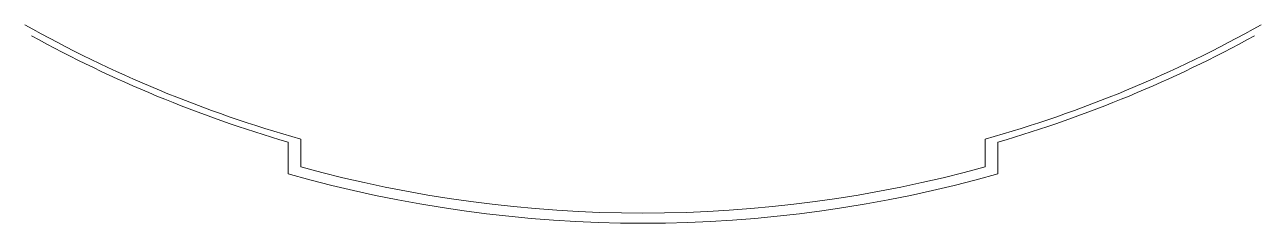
# Model space of a CAD drawing. Header units: inches. Extents: x -0.122 to 0.122, y -0.256 to -0.217.
import ezdxf

# ---------------------------------------------------------------- set-up
doc = ezdxf.new("R2010")
doc.units = ezdxf.units.IN
doc.header["$MEASUREMENT"] = 0
doc.layers.add('Layer1', color=5, linetype='Continuous')
doc.layers.add('Layer2', color=1, linetype='Continuous')

msp = doc.modelspace()

# ---------------------------------------------------------------- linework, layer by layer
at = {"layer": 'Layer1', "lineweight": 0}
for p, q in [((-0.06750000000000038, -0.245385411139293), (-0.06750000000000123, -0.2399360591907764)), ((0.0675000000000004, -0.245385411139293), (0.06750000000000125, -0.2399360591907764))]:
    msp.add_line(p, q, dxfattribs=at)
for centre, radius, start, end in [((-6.328271240363392e-15, -1.318389841742373e-14), 0.2492499999999854, 240.7126173148633, 254.2873826851371), ((4.847660466186154e-15, -1.379718748068367e-14), 0.2492499999999854, 285.7126173148633, 299.2873826851371), ((-1.422473250300983e-16, -4.896578134019753e-16), 0.2544999999999993, 254.6196217864011, 285.3803782135989)]:
    msp.add_arc(centre, radius, start, end, dxfattribs=at)
at = {"layer": 'Layer2', "lineweight": 0}
for p, q in [((-0.07000000000000015, -0.2467635507930616), (-0.07000000000000114, -0.2405207891222708)), ((0.07000000000000017, -0.2467635507930616), (0.07000000000000117, -0.2405207891222708))]:
    msp.add_line(p, q, dxfattribs=at)
for centre, radius, start, end in [((1.443289932012704e-15, 3.469446951953614e-15), 0.2505000000000037, 241.2268517114495, 253.7731482885505), ((-1.432709368548944e-15, 3.473829564837852e-15), 0.2505000000000037, 286.2268517114494, 298.7731482885505), ((-1.387778780781445e-16, 8.426098161482125e-16), 0.2565000000000007, 254.1628260988163, 285.8371739011838)]:
    msp.add_arc(centre, radius, start, end, dxfattribs=at)

doc.saveas('drawing.dxf')
